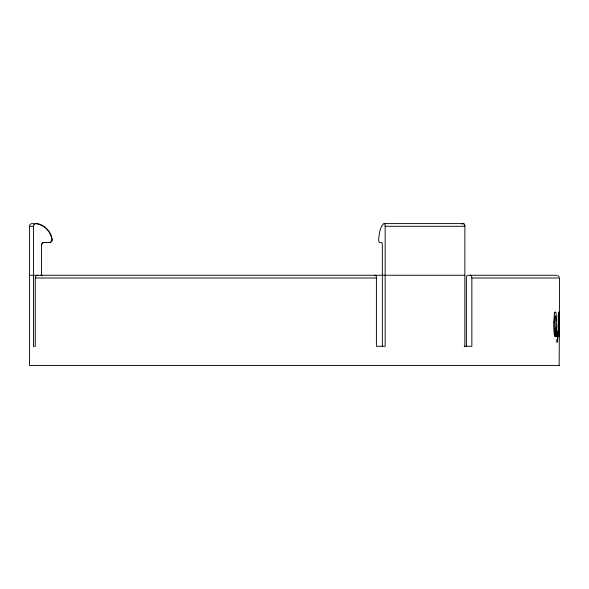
<?xml version="1.0" encoding="UTF-8"?>
<svg xmlns="http://www.w3.org/2000/svg" width="589" height="589" viewBox="0 0 589 589"><rect width="100%" height="100%" fill="white"/><g stroke="black" fill="none" stroke-linecap="round" stroke-linejoin="round"><path stroke-width="0.88" d="M34.081 223.908A19.128 19.128 0 0 0 32.638 223.606A2.731 2.731 0 0 0 29.45 226.301L29.45 365.43L559.55 365.43M41.547 275.254L41.547 245.201A2.731 2.687 -90 0 1 44.241 242.469A2.731 2.687 90 0 0 41.547 245.201M382.349 346.303L382.349 245.201A2.731 0.935 -90 0 0 381.414 242.469L379.625 242.469A2.731 0.935 -90 0 1 378.705 239.281A19.128 6.545 -90 0 1 384.065 223.606L462.821 223.606A2.731 1.76 90 0 1 464.868 226.301L464.868 346.303M384.065 223.606A2.731 0.935 -90 0 1 385.154 226.301L385.154 346.303L376.408 346.303L376.408 277.993A2.731 0.847 -90 0 0 375.561 275.254M470.53 275.365A2.731 1.826 -90 0 0 470.022 275.254A2.731 1.826 90 0 1 471.855 277.993L471.855 346.303L464.132 346.303M559.462 336.525L559.462 327.447A22.743 0.604 -90 0 0 559.447 325.864M559.175 365.43L559.55 277.993L471.855 277.993M555.81 325.665L555.81 326.188M554.735 322.154L554.75 328.316M556.576 327.086C556.811 331.276 555.184 344.749 555.751 329.995A24.488 4.116 90 0 0 555.825 326.969M553.763 322.176L554.359 313.768M559.255 323.022L559.329 321.984L559.454 324.819M559.211 335.097L558.873 311.934L558.541 312.744A6.037 0.574 89.9 0 0 558.291 320.931M558.438 324.002L558.424 322.514M556.215 341.988L557.231 341.988L557.452 336.525L556.141 336.525M558.851 315.667L558.747 336.834M554.735 312.472L555.287 311.934L555.802 312.479M559.248 318.406L559.469 321.204L559.469 318.782M29.45 226.301L33.477 226.301A2.731 2.687 -90 0 1 36.614 223.606A19.128 18.833 90 0 1 52.053 239.281A2.731 2.687 -90 0 1 49.395 242.469L42.997 242.469M385.154 226.301L464.868 226.301A2.731 1.76 -90 0 0 462.821 223.606A19.128 12.295 -90 0 0 461.938 223.894A19.128 12.295 90 0 1 462.821 223.606M29.45 275.254L464.868 275.254M556.819 275.254L468.196 275.254A2.731 1.826 90 0 0 466.37 277.993L466.37 346.303M33.477 226.301L33.477 346.303L35.274 346.303L35.244 277.993L376.408 277.993M559.027 318.782L559.543 318.782M556.141 331.828L557.746 331.828L557.746 335.185L556.73 335.185M558.519 336.525L559.543 336.525M556.09 340.052L557.106 340.052M557.776 275.453L559.314 276.985M558.88 315.667L558.983 336.849M555.648 317.088L555.552 316.374A2.356 0.427 -89.7 0 0 554.912 316.956L554.764 319.915A28.765 5.463 -90 0 0 554.691 322.146M556.568 321.196L556.119 313.782A6.265 1.068 -89.3 0 0 555.795 312.523M555.81 323.589L555.81 324.362M557.157 331.828L557.157 336.525M35.244 277.993A2.731 2.673 90 0 1 37.91 275.254M40.589 275.254A2.731 2.673 90 0 1 42.275 275.866M374.405 275.453A2.731 0.847 90 0 1 374.714 275.254A2.731 0.847 -90 0 0 374.486 275.365M558.431 322.374A4.837 0.412 89.5 0 1 558.313 320.806M558.747 336.179A7.458 0.537 88 0 1 558.239 330.731M558.158 330.952A7.473 0.773 -90 0 1 558.247 325.71M558.239 325.629A5.986 0.56 -89.8 0 1 558.431 323.81M559.16 334.456A7.517 0.456 89.3 0 1 558.976 336.591M555.744 316.911A13.775 2.4 -89.9 0 1 555.847 322.043M554.809 328.338A7.701 1.406 89.9 0 0 554.978 332.424C554.779 344.631 553.329 325.459 553.748 323.611A33.551 7.068 -90 0 1 553.807 322.19M556.686 321.115A33.897 5.117 90 0 1 556.693 327.145M554.367 313.827A6.207 1.134 -89 0 1 554.742 312.516M557.724 339.75A6.413 0.906 88.4 0 1 557.231 342.084M557.768 335.715A9.409 1.149 89.9 0 1 557.702 339.566M34.545 224.122A2.731 2.687 90 0 1 36.614 223.606A19.128 18.833 -90 0 1 52.053 239.281A2.731 2.687 90 0 1 49.395 242.469M46.229 242.396A2.731 2.731 0 0 1 45.618 242.469"/></g></svg>
